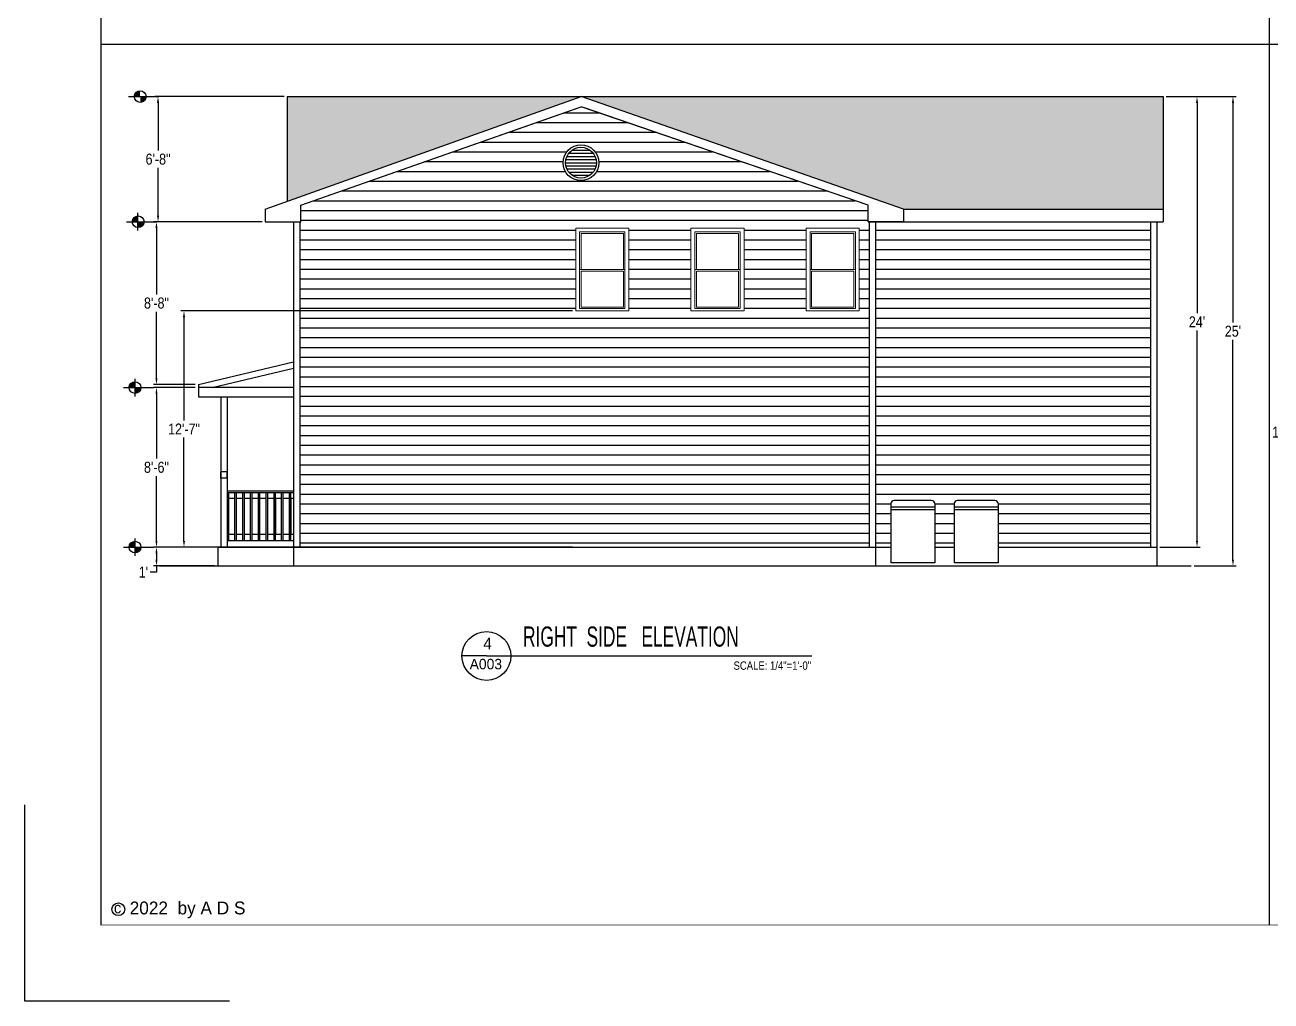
# Model space of a CAD drawing. Header units: inches. Extents: x -1842 to 12195, y -2228 to 2193.
# Drawn here: x 5657 to 6454, y 320 to 944 of the extents above; entities that cross this region are included whole.
import ezdxf

# ---------------------------------------------------------------- set-up
doc = ezdxf.new("R2010")
doc.units = ezdxf.units.IN
doc.header["$LTSCALE"] = 6
doc.header["$MEASUREMENT"] = 0
doc.linetypes.add('DASHED', pattern=[0.75, 0.5, -0.25])
doc.layers.add('A-GLAZ', color=151, linetype='Continuous', lineweight=13)
doc.layers.add('NOTES', color=7, linetype='Continuous')
doc.layers.add('Title Block', color=7, linetype='Continuous')
doc.styles.add('ARCH', font='romans.shx', dxfattribs={"width": 0.75, "height": 8})
doc.styles.add('ARCHSTYLSHX', font='ARCHSTYL.SHX')
doc.styles.add('HS-DESIGN-PLAN', font='GOTHIC.TTF', dxfattribs={"height": 0.09375})
doc.styles.add('HS-DESIGN-TTLB', font='GOTHIC.TTF')
doc.styles.get("Standard").update_dxf_attribs({"font": 'ARIALN.TTF'})
doc.dimstyles.new('STANDARD$0', dxfattribs={"dimtxt": 6, "dimasz": 3, "dimexe": 4, "dimexo": 24, "dimgap": 0.5, "dimtad": 1, "dimdec": 1, "dimzin": 3, "dimdsep": 46, "dimlunit": 4, "dimtxsty": 'ARCHSTYLSHX', "dimblk1": 'OBLIQUE', "dimblk2": 'OBLIQUE', "dimsah": 1, "dimcen": 0.0625, "dimdle": 4, "dimadec": 0, "dimazin": 0, "dimtfac": 1, "dimtdec": 1, "dimtofl": 0, "dimtmove": 0, "dimatfit": 3, "dimldrblk": 'OBLIQUE', "dimfxl": 1, "dimfrac": 2, "dimtolj": 1, "dimtzin": 0, "dimlwd": 9, "dimlwe": 13, "dimarcsym": 0})

# ---------------------------------------------------------------- blocks, each defined once
blk = doc.blocks.new('*D209')
at = {"layer": 'Defpoints', "color": 0, "transparency": 16777216}
for p in [(6384.81, 897.8), (6402.75, 597.8), (6429.5, 597.8)]:
    blk.add_point(p, dxfattribs=at)
at = {"layer": 'Title Block', "color": 3, "lineweight": -2, "transparency": 16777216}
for p, q in [((6386.81, 897.8), (6431.5, 897.8)), ((6429.5, 893.8), (6429.5, 753.38)), ((6429.5, 601.8), (6429.5, 742.23)), ((6404.75, 597.8), (6431.5, 597.8))]:
    blk.add_line(p, q, dxfattribs=at)
at = {"layer": 'Title Block', "color": 3, "transparency": 16777216}
for points in [[(6428.83, 893.8), (6430.17, 893.8), (6429.5, 897.8)], [(6428.83, 601.8), (6430.17, 601.8), (6429.5, 597.8)]]:
    blk.add_solid(points, dxfattribs=at)
at = {"layer": 'Title Block', "color": 3, "transparency": 16777216, "insert": (6429.5, 747.8), "char_height": 7, "attachment_point": 5}
blk.add_mtext("\\A1;25'", dxfattribs=at)
blk = doc.blocks.new('*D210')
at = {"layer": 'Defpoints', "color": 0, "transparency": 16777216}
for p in [(6384.81, 897.8), (6406.5, 897.8), (6380.81, 609.8)]:
    blk.add_point(p, dxfattribs=at)
at = {"layer": 'Title Block', "color": 3, "lineweight": -2, "transparency": 16777216}
for p, q in [((6386.81, 897.8), (6408.5, 897.8)), ((6406.5, 893.8), (6406.5, 759.32)), ((6406.5, 613.8), (6406.5, 748.29)), ((6382.81, 609.8), (6408.5, 609.8))]:
    blk.add_line(p, q, dxfattribs=at)
at = {"layer": 'Title Block', "color": 3, "transparency": 16777216}
for points in [[(6405.83, 893.8), (6407.17, 893.8), (6406.5, 897.8)], [(6405.83, 613.8), (6407.17, 613.8), (6406.5, 609.8)]]:
    blk.add_solid(points, dxfattribs=at)
at = {"layer": 'Title Block', "color": 3, "transparency": 16777216, "insert": (6406.5, 753.8), "char_height": 7, "attachment_point": 5}
blk.add_mtext("\\A1;24'", dxfattribs=at)
blk = doc.blocks.new('*D211')
at = {"layer": 'Defpoints', "color": 0, "transparency": 16777216}
for p in [(5780.21, 609.8), (5741, 597.8), (5780.21, 597.8)]:
    blk.add_point(p, dxfattribs=at)
at = {"layer": 'Title Block', "color": 3, "lineweight": -2, "transparency": 16777216}
for p, q in [((5778.21, 609.8), (5739, 609.8)), ((5741, 605.8), (5741, 601.8)), ((5778.21, 597.8), (5739, 597.8)), ((5741, 597.8), (5741, 593.8)), ((5741, 593.8), (5737, 593.8))]:
    blk.add_line(p, q, dxfattribs=at)
at = {"layer": 'Title Block', "color": 3, "transparency": 16777216}
for points in [[(5740.33, 605.8), (5741.67, 605.8), (5741, 609.8)], [(5740.33, 601.8), (5741.67, 601.8), (5741, 597.8)]]:
    blk.add_solid(points, dxfattribs=at)
at = {"layer": 'Title Block', "color": 3, "transparency": 16777216, "insert": (5732.63, 593.8), "char_height": 7, "attachment_point": 5}
blk.add_mtext("\\A1;1'", dxfattribs=at)
blk = doc.blocks.new('*D212')
at = {"layer": 'Defpoints', "color": 0, "transparency": 16777216}
for p in [(5741, 817.8), (5767.81, 817.8), (5767.81, 713.8)]:
    blk.add_point(p, dxfattribs=at)
at = {"layer": 'Title Block', "color": 3, "lineweight": -2, "transparency": 16777216}
for p, q in [((5765.81, 817.8), (5739, 817.8)), ((5741, 813.8), (5741, 771.38)), ((5741, 717.8), (5741, 760.23)), ((5765.81, 713.8), (5739, 713.8))]:
    blk.add_line(p, q, dxfattribs=at)
at = {"layer": 'Title Block', "color": 3, "transparency": 16777216}
for points in [[(5740.33, 813.8), (5741.67, 813.8), (5741, 817.8)], [(5740.33, 717.8), (5741.67, 717.8), (5741, 713.8)]]:
    blk.add_solid(points, dxfattribs=at)
at = {"layer": 'Title Block', "color": 3, "transparency": 16777216, "insert": (5741, 765.8), "char_height": 7, "attachment_point": 5}
blk.add_mtext('\\A1;8\'-8"', dxfattribs=at)
blk = doc.blocks.new('*D213')
at = {"layer": 'Defpoints', "color": 0, "transparency": 16777216}
for p in [(5741, 711.8), (5767.81, 711.8), (5780.21, 609.8)]:
    blk.add_point(p, dxfattribs=at)
at = {"layer": 'Title Block', "color": 3, "lineweight": -2, "transparency": 16777216}
for p, q in [((5765.81, 711.8), (5739, 711.8)), ((5741, 707.8), (5741, 666.38)), ((5741, 613.8), (5741, 655.23)), ((5778.21, 609.8), (5739, 609.8))]:
    blk.add_line(p, q, dxfattribs=at)
at = {"layer": 'Title Block', "color": 3, "transparency": 16777216}
for points in [[(5740.33, 707.8), (5741.67, 707.8), (5741, 711.8)], [(5740.33, 613.8), (5741.67, 613.8), (5741, 609.8)]]:
    blk.add_solid(points, dxfattribs=at)
at = {"layer": 'Title Block', "color": 3, "transparency": 16777216, "insert": (5741, 660.8), "char_height": 7, "attachment_point": 5}
blk.add_mtext('\\A1;8\'-6"', dxfattribs=at)
blk = doc.blocks.new('*D214')
at = {"layer": 'Defpoints', "color": 0, "transparency": 16777216}
for p in [(5742, 897.8), (5824.61, 897.8), (5810.61, 817.8)]:
    blk.add_point(p, dxfattribs=at)
at = {"layer": 'Title Block', "color": 3, "lineweight": -2, "transparency": 16777216}
for p, q in [((5822.61, 897.8), (5740, 897.8)), ((5742, 893.8), (5742, 863.38)), ((5742, 821.8), (5742, 852.23)), ((5808.61, 817.8), (5740, 817.8))]:
    blk.add_line(p, q, dxfattribs=at)
at = {"layer": 'Title Block', "color": 3, "transparency": 16777216}
for points in [[(5741.33, 893.8), (5742.67, 893.8), (5742, 897.8)], [(5741.33, 821.8), (5742.67, 821.8), (5742, 817.8)]]:
    blk.add_solid(points, dxfattribs=at)
at = {"layer": 'Title Block', "color": 3, "transparency": 16777216, "insert": (5742, 857.8), "char_height": 7, "attachment_point": 5}
blk.add_mtext('\\A1;6\'-8"', dxfattribs=at)
blk = doc.blocks.new('*D485')
at = {"layer": 'Defpoints', "color": 0, "transparency": 16777216}
for p in [(6009.13, 760.8), (5758.61, 609.8), (6009.13, 609.8)]:
    blk.add_point(p, dxfattribs=at)
at = {"layer": 'Title Block', "color": 3, "lineweight": -2, "transparency": 16777216}
for p, q in [((6007.13, 760.8), (5756.61, 760.8)), ((5758.61, 756.8), (5758.61, 690.82)), ((5758.61, 613.8), (5758.61, 679.79)), ((6007.13, 609.8), (5756.61, 609.8))]:
    blk.add_line(p, q, dxfattribs=at)
at = {"layer": 'Title Block', "color": 3, "transparency": 16777216}
for points in [[(5757.94, 756.8), (5759.27, 756.8), (5758.61, 760.8)], [(5757.94, 613.8), (5759.27, 613.8), (5758.61, 609.8)]]:
    blk.add_solid(points, dxfattribs=at)
at = {"layer": 'Title Block', "color": 3, "transparency": 16777216, "insert": (5758.61, 685.3), "char_height": 7, "attachment_point": 5}
blk.add_mtext('\\A1;12\'-7"', dxfattribs=at)
blk = doc.blocks.new('*D487')
at = {"layer": 'Defpoints', "color": 0, "transparency": 16777216}
for p in [(6570.55, 760.8), (6466.94, 605.8), (6570.55, 605.8)]:
    blk.add_point(p, dxfattribs=at)
at = {"layer": 'Title Block', "color": 3, "lineweight": -2, "transparency": 16777216}
for p, q in [((6568.55, 760.8), (6464.94, 760.8)), ((6466.94, 756.8), (6466.94, 688.82)), ((6466.94, 609.8), (6466.94, 677.79)), ((6568.55, 605.8), (6464.94, 605.8))]:
    blk.add_line(p, q, dxfattribs=at)
at = {"layer": 'Title Block', "color": 3, "transparency": 16777216}
for points in [[(6466.28, 756.8), (6467.61, 756.8), (6466.94, 760.8)], [(6466.28, 609.8), (6467.61, 609.8), (6466.94, 605.8)]]:
    blk.add_solid(points, dxfattribs=at)
at = {"layer": 'Title Block', "color": 3, "transparency": 16777216, "insert": (6466.94, 683.3), "char_height": 7, "attachment_point": 5}
blk.add_mtext('\\A1;12\'-11"', dxfattribs=at)

msp = doc.modelspace()

# ---------------------------------------------------------------- hatches: boundary and pattern name
h = msp.add_hatch()
h.set_pattern_fill('AR-RSHKE', color=15, scale=0.6)
h.set_pattern_definition([(0, (-2411.5, 0), (15.3, 7.2), [3.6, -3, 4.2, -1.8, 5.4, -2.4]), (0, (-2407.9, 0.3), (15.3, 7.2), [3, -11.4, 2.4, -3.6]), (0, (-2400.7, -0.45), (15.3, 7.2), [1.8, -18.6]), (90, (-2411.5, 0), (-5.1, 7.2), [6.9, -21.9]), (90, (-2407.9, 0), (-5.1, 7.2), [6.75, -22.05]), (90, (-2404.9, 0), (-5.1, 7.2), [6.3, -22.5]), (90, (-2400.7, -0.45), (-5.1, 7.2), [6.9, -21.9]), (90, (-2398.9, -0.45), (-5.1, 7.2), [6.9, -21.9]), (90, (-2393.5, 0), (-5.1, 7.2), [6.6, -22.2])])
h.paths.add_polyline_path([(6012.7124003, 897.8021528), (5824.6124003, 897.8021528), (5824.6124003, 830.7897827)])
h.paths.add_polyline_path([(6384.8124003, 897.8021528), (6012.7124003, 897.8021528), (6218.8124003, 825.8021528), (6384.8124003, 825.8021528)])
h = msp.add_hatch()
h.set_pattern_fill('ANSI31', color=256, scale=16, angle=135)
h.set_pattern_definition([(180, (-7061.7375, -5704.4222), (-2e-16, -2), [])])
h.paths.add_polyline_path([(6022.3684217, 855.541402, 1), (6002.6590574, 855.541402, 1)])
at = {"layer": 'Title Block', "linetype": 'DASHED'}
h = msp.add_hatch(dxfattribs=at)
h.set_pattern_fill('ANSI31', color=253, scale=50, angle=135)
h.set_pattern_definition([(180, (-2411.5, 0), (-4e-16, -6.25), [])])
h.paths.add_polyline_path([(6196.8124003, 817.8021528), (6196.1836735, 817.8021528), (6196.1836735, 828.3418669), (6012.7124003, 891.3453548), (5833.2411271, 828.3418669), (5833.2411271, 817.8021528), (5832.6124003, 817.8021528), (5832.6124003, 609.8021528), (6196.8124003, 609.8021528)])
h.paths.add_polyline_path([(6009.1307294, 760.8021528), (6009.1307294, 813.8021528), (6043.1307294, 813.8021528), (6043.1307294, 760.8021528)], flags=16)
h.paths.add_polyline_path([(6011.6307294, 762.3021528), (6011.6307294, 787.3021528), (6011.6307294, 811.3021528), (6040.6307294, 811.3021528), (6040.6307294, 787.3021528), (6040.6307294, 762.3021528)], flags=0)
h.paths.add_polyline_path([(6012.6307294, 763.3021528), (6012.6307294, 786.3021528), (6039.6307294, 786.3021528), (6039.6307294, 763.3021528)], flags=0)
h.paths.add_polyline_path([(6012.6307294, 787.3021528), (6012.6307294, 810.3021528), (6039.6307294, 810.3021528), (6039.6307294, 787.3021528)], flags=0)
h.paths.add_polyline_path([(6082.8124003, 760.8021528), (6082.8124003, 813.8021528), (6116.8124003, 813.8021528), (6116.8124003, 760.8021528)], flags=16)
h.paths.add_polyline_path([(6085.3124003, 762.3021528), (6085.3124003, 787.3021528), (6085.3124003, 811.3021528), (6114.3124003, 811.3021528), (6114.3124003, 787.3021528), (6114.3124003, 762.3021528)], flags=0)
h.paths.add_polyline_path([(6086.3124003, 763.3021528), (6086.3124003, 786.3021528), (6113.3124003, 786.3021528), (6113.3124003, 763.3021528)], flags=0)
h.paths.add_polyline_path([(6086.3124003, 787.3021528), (6086.3124003, 810.3021528), (6113.3124003, 810.3021528), (6113.3124003, 787.3021528)], flags=0)
h.paths.add_polyline_path([(6001.0590574, 855.541402, -1), (6023.9684217, 855.541402, -1)], flags=16)
h.paths.add_polyline_path([(6002.6590574, 855.541402, -1), (6022.3684217, 855.541402, -1)], flags=0)
h.paths.add_polyline_path([(6156.4940712, 760.8021528), (6156.4940712, 813.8021528), (6190.4940712, 813.8021528), (6190.4940712, 760.8021528)], flags=16)
h.paths.add_polyline_path([(6158.9940712, 762.3021528), (6158.9940712, 787.3021528), (6158.9940712, 811.3021528), (6187.9940712, 811.3021528), (6187.9940712, 787.3021528), (6187.9940712, 762.3021528)], flags=0)
h.paths.add_polyline_path([(6159.9940712, 763.3021528), (6159.9940712, 786.3021528), (6186.9940712, 786.3021528), (6186.9940712, 763.3021528)], flags=0)
h.paths.add_polyline_path([(6159.9940712, 787.3021528), (6159.9940712, 810.3021528), (6186.9940712, 810.3021528), (6186.9940712, 787.3021528)], flags=0)
h.paths.add_polyline_path([(6376.8124003, 817.8021528), (6200.8124003, 817.8021528), (6200.8124003, 609.8021528), (6210.7750562, 609.8021528), (6210.7750562, 637.6332816, -0.4142135624), (6212.7750562, 639.6332816), (6236.7750562, 639.6332816, -0.4142135624), (6238.7750562, 637.6332816), (6238.7750562, 609.8021528), (6251.2750562, 609.8021528), (6251.2750562, 637.6332816, -0.4142135624), (6253.2750562, 639.6332816), (6277.2750562, 639.6332816, -0.4142135624), (6279.2750562, 637.6332816), (6279.2750562, 609.8021528), (6376.8124003, 609.8021528)])

# ---------------------------------------------------------------- linework, layer by layer
for p, q in [((5705.446575, 931.3977447), (7200.1058097, 931.3977447)), ((5824.6124003, 931.3977447), (6200.8124003, 931.3977447)), ((5810.6124003, 825.8021528), (6012.7124003, 897.8021528)), ((5810.6124003, 825.8021528), (6012.7124003, 897.8021528)), ((5824.6124003, 897.8021528), (6384.8124003, 897.8021528)), ((5824.6124003, 897.8021528), (5824.6124003, 830.7897827)), ((6218.8124003, 825.8021528), (6012.7124003, 897.8021528)), ((6218.8124003, 825.8021528), (6012.7124003, 897.8021528)), ((6384.8124003, 897.8021528), (6384.8124003, 817.8021528)), ((5833.2411271, 828.3418669), (6012.7124003, 891.3453548)), ((5833.2411271, 828.3418669), (6010.7786451, 890.666509)), ((6196.1836735, 828.3418669), (6012.7124003, 891.3453548)), ((6196.1836735, 828.3418669), (6014.7786451, 890.6358125)), ((5810.6124003, 825.8021528), (5810.6124003, 817.8021528)), ((5810.6124003, 825.8021528), (5810.6124003, 817.8021528)), ((5833.2411271, 817.8021528), (5833.2411271, 828.3418669)), ((5833.2411271, 817.8021528), (5833.2411271, 828.3418669)), ((6196.1836735, 817.8021528), (6196.1836735, 828.3418669)), ((6196.1836735, 817.8021528), (6196.1836735, 828.3418669)), ((6218.8124003, 825.8021528), (6384.8124003, 825.8021528)), ((6218.8124003, 825.8021528), (6218.8124003, 821.8021528)), ((6218.8124003, 825.8021528), (6218.8124003, 817.8021528)), ((6218.8124003, 825.8021528), (6218.8124003, 821.8021528)), ((6218.8124003, 825.8021528), (6218.8124003, 817.8021528)), ((5810.6124003, 817.8021528), (5833.2411271, 817.8021528)), ((5810.6124003, 817.8021528), (5833.2411271, 817.8021528)), ((5828.6124003, 817.8021528), (5828.6124003, 597.8021528)), ((5832.6124003, 817.8021528), (5832.6124003, 609.8021528)), ((6196.1836735, 817.8021528), (6384.8124003, 817.8021528)), ((6218.8124003, 817.8021528), (6196.1836735, 817.8021528)), ((6218.8124003, 817.8021528), (6196.1836735, 817.8021528)), ((6196.8124003, 817.8021528), (6196.8124003, 609.8021528)), ((6200.8124003, 817.8021528), (6200.8124003, 597.8021528)), ((6376.8124003, 817.8021528), (6376.8124003, 609.8021528)), ((6380.8124003, 817.8021528), (6380.8124003, 597.8021528)), ((5767.8124003, 713.8021528), (5828.6124003, 728.2634113)), ((5776.690229, 711.8021528), (5828.6124003, 724.1518229)), ((5767.8124003, 713.8021528), (5767.8124003, 705.8021528)), ((5767.8124003, 713.8021528), (5767.8124003, 705.8021528)), ((5828.6124003, 711.8021528), (5767.8124003, 711.8021528)), ((5767.8124003, 705.8021528), (5828.6124003, 705.8021528)), ((5782.2124003, 705.8021528), (5782.2124003, 609.8021528)), ((5786.2124003, 705.8021528), (5786.2124003, 609.8021528)), ((5786.2124003, 645.8021528), (5828.6124003, 645.8021528)), ((5786.2124003, 644.8021528), (5828.6124003, 644.8021528)), ((5787.2124003, 613.8021528), (5787.2124003, 644.8021528)), ((5791.2124003, 640.8021528), (5787.2124003, 640.8021528)), ((5791.2124003, 613.8021528), (5791.2124003, 644.8021528)), ((5792.2124003, 613.8021528), (5792.2124003, 644.8021528)), ((5796.2124003, 640.8021528), (5792.2124003, 640.8021528)), ((5796.2124003, 613.8021528), (5796.2124003, 644.8021528)), ((5797.2124003, 613.8021528), (5797.2124003, 644.8021528)), ((5801.2124003, 640.8021528), (5797.2124003, 640.8021528)), ((5801.2124003, 613.8021528), (5801.2124003, 644.8021528)), ((5802.2124003, 613.8021528), (5802.2124003, 644.8021528)), ((5806.2124003, 640.8021528), (5802.2124003, 640.8021528)), ((5806.2124003, 613.8021528), (5806.2124003, 644.8021528)), ((5807.2124003, 613.8021528), (5807.2124003, 644.8021528)), ((5811.2124003, 640.8021528), (5807.2124003, 640.8021528)), ((5811.2124003, 613.8021528), (5811.2124003, 644.8021528)), ((5812.2124003, 613.8021528), (5812.2124003, 644.8021528)), ((5816.2124003, 640.8021528), (5812.2124003, 640.8021528)), ((5816.2124003, 613.8021528), (5816.2124003, 644.8021528)), ((5821.0124003, 640.8021528), (5817.0124003, 640.8021528)), ((5821.0124003, 640.8021528), (5817.0124003, 640.8021528)), ((5817.2124003, 613.8021528), (5817.2124003, 644.8021528)), ((5821.0124003, 613.8021528), (5821.0124003, 644.8021528)), ((5821.0124003, 613.8021528), (5821.0124003, 644.8021528)), ((5822.0124003, 613.8021528), (5822.0124003, 644.8021528)), ((5822.0124003, 613.8021528), (5822.0124003, 644.8021528)), ((5826.0124003, 640.8021528), (5822.0124003, 640.8021528)), ((5826.0124003, 640.8021528), (5822.0124003, 640.8021528)), ((5826.0124003, 613.8021528), (5826.0124003, 644.8021528)), ((5826.0124003, 613.8021528), (5826.0124003, 644.8021528)), ((5827.0124003, 613.8021528), (5827.0124003, 644.8021528)), ((5827.0124003, 613.8021528), (5827.0124003, 644.8021528)), ((5828.6124003, 640.8021528), (5827.0124003, 640.8021528)), ((6210.7750562, 637.6332816), (6210.7750562, 601.8007255)), ((6210.7750562, 637.6332816), (6210.7750562, 599.8007255)), ((6236.7750562, 639.6332816), (6212.7750562, 639.6332816)), ((6236.7750562, 639.6332816), (6212.7750562, 639.6332816)), ((6238.7750562, 637.6332816), (6238.7750562, 601.8007255)), ((6238.7750562, 637.6332816), (6238.7750562, 599.8007255)), ((6251.2750562, 637.6332816), (6251.2750562, 601.8007255)), ((6251.2750562, 637.6332816), (6251.2750562, 599.8007255)), ((6277.2750562, 639.6332816), (6253.2750562, 639.6332816)), ((6277.2750562, 639.6332816), (6253.2750562, 639.6332816)), ((6279.2750562, 637.6332816), (6279.2750562, 601.8007255)), ((6279.2750562, 637.6332816), (6279.2750562, 599.8007255)), ((6210.7750562, 635.5510092), (6238.7750562, 635.5510092)), ((6210.7750562, 633.7916772), (6238.7750562, 633.7916772)), ((6251.2750562, 635.5510092), (6279.2750562, 635.5510092)), ((6251.2750562, 633.7916772), (6279.2750562, 633.7916772)), ((5828.6124003, 613.8021528), (5786.2124003, 613.8021528)), ((5791.2124003, 617.8021528), (5787.2124003, 617.8021528)), ((5796.2124003, 617.8021528), (5792.2124003, 617.8021528)), ((5801.2124003, 617.8021528), (5797.2124003, 617.8021528)), ((5806.2124003, 617.8021528), (5802.2124003, 617.8021528)), ((5811.2124003, 617.8021528), (5807.2124003, 617.8021528)), ((5816.2124003, 617.8021528), (5812.2124003, 617.8021528)), ((5821.0124003, 617.8021528), (5817.0124003, 617.8021528)), ((5821.0124003, 617.8021528), (5817.0124003, 617.8021528)), ((5826.0124003, 617.8021528), (5822.0124003, 617.8021528)), ((5826.0124003, 617.8021528), (5822.0124003, 617.8021528)), ((5828.6124003, 617.8021528), (5827.0124003, 617.8021528)), ((5780.2124003, 609.8021528), (6210.7750562, 609.8021528)), ((5780.2124003, 609.8021528), (5780.2124003, 597.8021528)), ((6238.7750562, 609.8021528), (6251.2750562, 609.8021528)), ((6279.2750562, 609.8021528), (6380.8124003, 609.8021528)), ((6238.7750562, 599.8007255), (6210.7750562, 599.8007255)), ((6236.7750562, 599.8007255), (6212.7750562, 599.8007255)), ((6279.2750562, 599.8007255), (6251.2750562, 599.8007255)), ((6277.2750562, 599.8007255), (6253.2750562, 599.8007255)), ((5952.0365402, 540.2110005), (5936.4061517, 540.2110005)), ((5952.0365402, 540.2110005), (5936.4061517, 540.2110005)), ((5952.0365402, 540.2110005), (6160.2327067, 540.2110005)), ((5952.0365402, 540.2110005), (6160.2327067, 540.2110005))]:
    msp.add_line(p, q)
msp.add_lwpolyline([(5705.046575, 1494.6223555, 0.5, 0.5, 0), (7200.1058097, 1494.6223555, 0, 0, 0), (7200.1058097, 368.173134, 0.5, 0.5, 0), (5705.046575, 368.173134, 0.5, 0.5, 0)], format="xyseb")
at = {"const_width": 0.5}
msp.add_lwpolyline([(5705.446575, 368.173134), (5705.446575, 1494.6223555)], dxfattribs=at)
msp.add_lwpolyline([(5705.446575, 368.173134), (5705.446575, 1494.6223555)], dxfattribs=at)
for centre, radius in [((6012.5137396, 855.541402), 11.4546822), ((6012.5137396, 855.541402), 9.8546822), ((5952.0365402, 540.2110005), 15.6303885), ((5952.0365402, 540.2110005), 15.6303885)]:
    msp.add_circle(centre, radius)
for centre, start, end in [((6212.7750562, 637.6332816), 90, 180), ((6212.7750562, 637.6332816), 90, 180), ((6236.7750562, 637.6332816), 0, 90), ((6236.7750562, 637.6332816), 0, 90), ((6253.2750562, 637.6332816), 90, 180), ((6253.2750562, 637.6332816), 90, 180), ((6277.2750562, 637.6332816), 0, 90), ((6277.2750562, 637.6332816), 0, 90)]:
    msp.add_arc(centre, 2, start, end)
at = {"layer": 'A-GLAZ', "lineweight": 9}
for p, q in [((6043.1307294, 813.8021528), (6009.1307294, 813.8021528)), ((6009.1307294, 813.8021528), (6043.1307294, 813.8021528)), ((6009.1307294, 813.8021528), (6043.1307294, 813.8021528)), ((6009.1307294, 760.8021528), (6009.1307294, 813.8021528)), ((6043.1307294, 813.8021528), (6043.1307294, 760.8021528)), ((6116.8124003, 813.8021528), (6082.8124003, 813.8021528)), ((6082.8124003, 813.8021528), (6116.8124003, 813.8021528)), ((6082.8124003, 813.8021528), (6116.8124003, 813.8021528)), ((6082.8124003, 760.8021528), (6082.8124003, 813.8021528)), ((6116.8124003, 813.8021528), (6116.8124003, 760.8021528)), ((6190.4940712, 813.8021528), (6156.4940712, 813.8021528)), ((6156.4940712, 813.8021528), (6190.4940712, 813.8021528)), ((6156.4940712, 813.8021528), (6190.4940712, 813.8021528)), ((6156.4940712, 760.8021528), (6156.4940712, 813.8021528)), ((6190.4940712, 813.8021528), (6190.4940712, 760.8021528)), ((6040.6307294, 811.3021528), (6011.6307294, 811.3021528)), ((6011.6307294, 787.3021528), (6011.6307294, 811.3021528)), ((6012.6307294, 810.3021528), (6012.6307294, 787.3021528)), ((6012.6307294, 810.3021528), (6039.6307294, 810.3021528)), ((6039.6307294, 810.3021528), (6039.6307294, 787.3021528)), ((6040.6307294, 787.3021528), (6040.6307294, 811.3021528)), ((6114.3124003, 811.3021528), (6085.3124003, 811.3021528)), ((6085.3124003, 787.3021528), (6085.3124003, 811.3021528)), ((6086.3124003, 810.3021528), (6086.3124003, 787.3021528)), ((6086.3124003, 810.3021528), (6113.3124003, 810.3021528)), ((6113.3124003, 810.3021528), (6113.3124003, 787.3021528)), ((6114.3124003, 787.3021528), (6114.3124003, 811.3021528)), ((6187.9940712, 811.3021528), (6158.9940712, 811.3021528)), ((6158.9940712, 787.3021528), (6158.9940712, 811.3021528)), ((6159.9940712, 810.3021528), (6159.9940712, 787.3021528)), ((6159.9940712, 810.3021528), (6186.9940712, 810.3021528)), ((6186.9940712, 810.3021528), (6186.9940712, 787.3021528)), ((6187.9940712, 787.3021528), (6187.9940712, 811.3021528)), ((6011.6307294, 787.3021528), (6011.6307294, 762.3021528)), ((6011.6307294, 787.3021528), (6040.6307294, 787.3021528)), ((6012.6307294, 786.3021528), (6012.6307294, 763.3021528)), ((6012.6307294, 786.3021528), (6039.6307294, 786.3021528)), ((6039.6307294, 763.3021528), (6039.6307294, 786.3021528)), ((6040.6307294, 762.3021528), (6040.6307294, 787.3021528)), ((6085.3124003, 787.3021528), (6085.3124003, 762.3021528)), ((6085.3124003, 787.3021528), (6114.3124003, 787.3021528)), ((6086.3124003, 786.3021528), (6086.3124003, 763.3021528)), ((6086.3124003, 786.3021528), (6113.3124003, 786.3021528)), ((6113.3124003, 763.3021528), (6113.3124003, 786.3021528)), ((6114.3124003, 762.3021528), (6114.3124003, 787.3021528)), ((6158.9940712, 787.3021528), (6158.9940712, 762.3021528)), ((6158.9940712, 787.3021528), (6187.9940712, 787.3021528)), ((6159.9940712, 786.3021528), (6159.9940712, 763.3021528)), ((6159.9940712, 786.3021528), (6186.9940712, 786.3021528)), ((6186.9940712, 763.3021528), (6186.9940712, 786.3021528)), ((6187.9940712, 762.3021528), (6187.9940712, 787.3021528)), ((6009.1307294, 760.8021528), (6043.1307294, 760.8021528)), ((6043.1307294, 760.8021528), (6009.1307294, 760.8021528)), ((6009.1307294, 760.8021528), (6043.1307294, 760.8021528)), ((6043.1307294, 760.8021528), (6009.1307294, 760.8021528)), ((6011.6307294, 762.3021528), (6040.6307294, 762.3021528)), ((6012.6307294, 763.3021528), (6039.6307294, 763.3021528)), ((6082.8124003, 760.8021528), (6116.8124003, 760.8021528)), ((6116.8124003, 760.8021528), (6082.8124003, 760.8021528)), ((6082.8124003, 760.8021528), (6116.8124003, 760.8021528)), ((6116.8124003, 760.8021528), (6082.8124003, 760.8021528)), ((6085.3124003, 762.3021528), (6114.3124003, 762.3021528)), ((6086.3124003, 763.3021528), (6113.3124003, 763.3021528)), ((6156.4940712, 760.8021528), (6190.4940712, 760.8021528)), ((6190.4940712, 760.8021528), (6156.4940712, 760.8021528)), ((6156.4940712, 760.8021528), (6190.4940712, 760.8021528)), ((6190.4940712, 760.8021528), (6156.4940712, 760.8021528)), ((6158.9940712, 762.3021528), (6187.9940712, 762.3021528)), ((6159.9940712, 763.3021528), (6186.9940712, 763.3021528))]:
    msp.add_line(p, q, dxfattribs=at)
at = {"layer": 'NOTES'}
for p, q in [((5728.3253208, 897.8158988), (5728.3253208, 900.8083988)), ((5728.6993833, 897.8158988), (5728.6993833, 901.0553773)), ((5729.0734458, 897.8158988), (5729.0734458, 901.2442415)), ((5729.4475083, 897.8158988), (5729.4475083, 901.3842306)), ((5729.8215708, 897.8158988), (5729.8215708, 901.4809482)), ((5730.1956333, 897.8158988), (5730.1956333, 901.5377758)), ((5723.2094533, 897.8158988), (5736.1806333, 897.8158988)), ((5727.2031333, 897.8158988), (5727.2031333, 899.4463995)), ((5727.5771958, 897.8158988), (5727.5771958, 900.0602738)), ((5727.9512583, 897.8158988), (5727.9512583, 900.4872394)), ((5730.9437583, 897.8158988), (5730.9437583, 894.0940218)), ((5730.9437583, 897.8158988), (5742.2694311, 897.8158988)), ((5731.3178208, 897.8158988), (5731.3178208, 894.1508494)), ((5731.6918833, 897.8158988), (5731.6918833, 894.247567)), ((5732.0659458, 897.8158988), (5732.0659458, 894.3875562)), ((5732.4400083, 897.8158988), (5732.4400083, 894.5764203)), ((5732.8140708, 897.8158988), (5732.8140708, 894.8233988)), ((5733.1881333, 897.8158988), (5733.1881333, 895.1445614)), ((5733.5621958, 897.8158988), (5733.5621958, 895.5715238)), ((5733.9362583, 897.8158988), (5733.9362583, 896.1853978)), ((5734.3103208, 897.8158988), (5734.3103208, 897.8158091)), ((5727.4299522, 817.8021528), (5727.4299522, 821.0416313)), ((5727.8040147, 817.8021528), (5727.8040147, 821.2304955)), ((5728.1780772, 817.8021528), (5728.1780772, 821.3704846)), ((5728.5521397, 817.8021528), (5728.5521397, 821.4672022)), ((5728.9262022, 817.8021528), (5728.9262022, 821.5240298)), ((5729.1661124, 812.3119002), (5729.1661124, 823.5337752)), ((5721.9400222, 817.8021528), (5734.9112022, 817.8021528)), ((5725.9337022, 817.8021528), (5725.9337022, 819.4326534)), ((5726.3077647, 817.8021528), (5726.3077647, 820.0465278)), ((5726.6818272, 817.8021528), (5726.6818272, 820.4734934)), ((5727.0558897, 817.8021528), (5727.0558897, 820.7946528)), ((5729.6743272, 817.8021528), (5729.6743272, 814.0802758)), ((5729.6743272, 817.8021528), (5741, 817.8021528)), ((5730.0483897, 817.8021528), (5730.0483897, 814.1371034)), ((5730.4224522, 817.8021528), (5730.4224522, 814.233821)), ((5730.7965147, 817.8021528), (5730.7965147, 814.3738101)), ((5731.1705772, 817.8021528), (5731.1705772, 814.5626743)), ((5731.5446397, 817.8021528), (5731.5446397, 814.8096528)), ((5731.9187022, 817.8021528), (5731.9187022, 815.1308154)), ((5732.2927647, 817.8021528), (5732.2927647, 815.5577778)), ((5732.6668272, 817.8021528), (5732.6668272, 816.1716518)), ((5733.0408897, 817.8021528), (5733.0408897, 817.802063)), ((5727.3002647, 706.1912153), (5727.3002647, 717.4130903)), ((5719.9400222, 711.8021528), (5732.9112022, 711.8021528)), ((5723.9337022, 711.8021528), (5723.9337022, 713.4326534)), ((5724.3077647, 711.8021528), (5724.3077647, 714.0465278)), ((5724.6818272, 711.8021528), (5724.6818272, 714.4734934)), ((5725.0558897, 711.8021528), (5725.0558897, 714.7946528)), ((5725.4299522, 711.8021528), (5725.4299522, 715.0416313)), ((5725.8040147, 711.8021528), (5725.8040147, 715.2304955)), ((5726.1780772, 711.8021528), (5726.1780772, 715.3704846)), ((5726.5521397, 711.8021528), (5726.5521397, 715.4672022)), ((5726.9262022, 711.8021528), (5726.9262022, 715.5240298)), ((5727.6743272, 711.8021528), (5727.6743272, 708.0802758)), ((5727.6743272, 711.8021528), (5739, 711.8021528)), ((5728.0483897, 711.8021528), (5728.0483897, 708.1371034)), ((5728.4224522, 711.8021528), (5728.4224522, 708.233821)), ((5728.7965147, 711.8021528), (5728.7965147, 708.3738101)), ((5729.1705772, 711.8021528), (5729.1705772, 708.5626743)), ((5729.5446397, 711.8021528), (5729.5446397, 708.8096528)), ((5729.9187022, 711.8021528), (5729.9187022, 709.1308154)), ((5730.2927647, 711.8021528), (5730.2927647, 709.5577778)), ((5730.6668272, 711.8021528), (5730.6668272, 710.1716518)), ((5731.0408897, 711.8021528), (5731.0408897, 711.802063)), ((5727.3002647, 604.1912153), (5727.3002647, 615.4130903)), ((5719.9400222, 609.8021528), (5732.9112022, 609.8021528)), ((5723.9337022, 609.8021528), (5723.9337022, 611.4326534)), ((5724.3077647, 609.8021528), (5724.3077647, 612.0465278)), ((5724.6818272, 609.8021528), (5724.6818272, 612.4734934)), ((5725.0558897, 609.8021528), (5725.0558897, 612.7946528)), ((5725.4299522, 609.8021528), (5725.4299522, 613.0416313)), ((5725.8040147, 609.8021528), (5725.8040147, 613.2304955)), ((5726.1780772, 609.8021528), (5726.1780772, 613.3704846)), ((5726.5521397, 609.8021528), (5726.5521397, 613.4672022)), ((5726.9262022, 609.8021528), (5726.9262022, 613.5240298)), ((5727.6743272, 609.8021528), (5727.6743272, 606.0802758)), ((5727.6743272, 609.8021528), (5739, 609.8021528)), ((5728.0483897, 609.8021528), (5728.0483897, 606.1371034)), ((5728.4224522, 609.8021528), (5728.4224522, 606.233821)), ((5728.7965147, 609.8021528), (5728.7965147, 606.3738101)), ((5729.1705772, 609.8021528), (5729.1705772, 606.5626743)), ((5729.5446397, 609.8021528), (5729.5446397, 606.8096528)), ((5729.9187022, 609.8021528), (5729.9187022, 607.1308154)), ((5730.2927647, 609.8021528), (5730.2927647, 607.5577778)), ((5730.6668272, 609.8021528), (5730.6668272, 608.1716518)), ((5731.0408897, 609.8021528), (5731.0408897, 609.802063))]:
    msp.add_line(p, q, dxfattribs=at)
for centre in [(5730.5696958, 897.8158988), (5729.3002647, 817.8021528), (5727.3002647, 711.8021528), (5727.3002647, 609.8021528)]:
    msp.add_circle(centre, 3.740625, dxfattribs=at)
at = {"layer": 'Title Block'}
for p, q in [((5705.446575, 1494.6223555), (5705.446575, 368.173134)), ((6452.5761923, 1494.6223555), (6452.5761923, 368.173134)), ((5782.2124003, 653.9021528), (5782.2124003, 657.9021528)), ((5786.2124003, 657.9021528), (5782.2124003, 657.9021528)), ((5786.2124003, 653.9021528), (5782.2124003, 653.9021528)), ((5786.2124003, 653.9021528), (5786.2124003, 657.9021528)), ((5817.2124003, 640.8021528), (5817.2124003, 617.8021528)), ((5827.0124003, 640.8021528), (5827.0124003, 617.8021528)), ((5827.0124003, 640.8021528), (5827.0124003, 617.8021528)), ((5743.0101541, 597.8021528), (6402.7509723, 597.8021528)), ((5656.869615, 319.596174), (5656.869615, 445.086654)), ((5656.869615, 319.596174), (5656.869615, 445.086654)), ((5656.869615, 319.596174), (5656.869615, 445.086654)), ((5656.869615, 319.596174), (5656.869615, 445.086654)), ((5656.869615, 319.596174), (5656.869615, 445.086654)), ((5656.869615, 319.596174), (5656.869615, 445.086654)), ((5656.869615, 319.596174), (5656.869615, 445.086654)), ((5656.869615, 319.596174), (5656.869615, 445.086654)), ((5787.6732, 319.596174), (5656.869615, 319.596174)), ((5787.6732, 319.596174), (5656.869615, 319.596174)), ((5787.6732, 319.596174), (5656.869615, 319.596174)), ((5787.6732, 319.596174), (5656.869615, 319.596174)), ((5787.6732, 319.596174), (5656.869615, 319.596174)), ((5787.6732, 319.596174), (5656.869615, 319.596174)), ((5787.6732, 319.596174), (5656.869615, 319.596174)), ((5787.6732, 319.596174), (5656.869615, 319.596174)), ((5787.6732, 319.596174), (5656.869615, 319.596174)), ((5787.6732, 319.596174), (5656.869615, 319.596174)), ((5787.6732, 319.596174), (5656.869615, 319.596174)), ((5787.6732, 319.596174), (5656.869615, 319.596174))]:
    msp.add_line(p, q, dxfattribs=at)
msp.add_circle((5716.6202537, 378.266087), 4.0733674, dxfattribs=at)

# ---------------------------------------------------------------- texts
at = {"attachment_point": 1}
for s, insert, char_height, width, style in [('{\\fArial Narrow|b0|i0|c0|p34;RIGHT  SIDE   ELEVATION}', (5975.434949, 559.0746299), 12.9024, 259.624719313, 'ARCH'), ('A003', (5941.3031349, 538.3557539), 6.636168, 136.759967371, 'HS-DESIGN-TTLB')]:
    msp.add_mtext(s, dxfattribs=dict(at, insert=insert, char_height=char_height, width=width, style=style))
at = {"layer": 'Title Block', "attachment_point": 1, "style": 'HS-DESIGN-TTLB'}
for s, insert, char_height, width in [('4', (5950.0371379, 551.8514425), 7.37352, 151.955519302), ('{\\fArial Narrow|b0|i0|c0|p34;SCALE: 1/4"=1\'-0"}', (6110.0886368, 536.7154508), 5.3089344, 109.407973897), ('2022  by A D S', (5723.8829923, 383.2304382), 8.229375, 286.020616253)]:
    msp.add_mtext(s, dxfattribs=dict(at, insert=insert, char_height=char_height, width=width))
at = {"layer": 'Title Block', "insert": (5713.7703487, 382.7286491), "char_height": 7.05375, "attachment_point": 1, "style": 'HS-DESIGN-PLAN'}
msp.add_mtext_dynamic_manual_height_columns('c', width=0.213936353, gutter_width=0.46875, heights=[0], dxfattribs=at)

# ---------------------------------------------------------------- dimensions: what is measured, and where the dimension line sits
at = {"layer": 'Title Block'}
for base, p1, p2, picture, middle in [((5742, 897.8021528), (5810.6124003, 817.8021528), (5824.6124003, 897.8021528), '*D214', (5742, 857.8021528)), ((6406.5, 897.8021528), (6380.8124003, 609.8021528), (6384.8124003, 897.8021528), '*D210', (6406.5, 753.8021528)), ((6429.5, 597.8021528), (6384.8124003, 897.8021528), (6402.7509723, 597.8021528), '*D209', (6429.5, 747.8021528)), ((5741, 817.8021528), (5767.8124003, 713.8021528), (5767.8124003, 817.8021528), '*D212', (5741, 765.8021528)), ((5758.6062002, 609.8021528), (6009.1307294, 760.8021528), (6009.1307294, 609.8021528), '*D485', (5758.6062002, 685.3021528)), ((6466.9426088, 605.8021528), (6570.5515449, 760.8021528), (6570.5515449, 605.8021528), '*D487', (6466.9426088, 683.3021528)), ((5741, 711.8021528), (5780.2124003, 609.8021528), (5767.8124003, 711.8021528), '*D213', (5741, 660.8021528)), ((5741, 597.8021528), (5780.2124003, 609.8021528), (5780.2124003, 597.8021528), '*D211', (5732.6292633, 593.8021528))]:
    dim = msp.add_linear_dim(base=base, p1=p1, p2=p2, angle=90, dimstyle='STANDARD$0', override={"dimtxt": 7, "dimasz": 4, "dimexe": 2, "dimexo": 2, "dimgap": 2, "dimtad": 0, "dimtih": 1, "dimtoh": 1, "dimdec": 0, "dimzin": 0, "dimtxsty": 'Standard', "dimsah": 0, "dimcen": 0.09, "dimdle": 0, "dimclrd": 3, "dimclre": 3, "dimclrt": 3, "dimtdec": 0, "dimfrac": 0, "dimlwd": 65534, "dimlwe": 65534}, dxfattribs=at)
    dim.commit()
    dim.dimension.update_dxf_attribs({"geometry": picture, "text_midpoint": middle})

doc.saveas('drawing.dxf')
